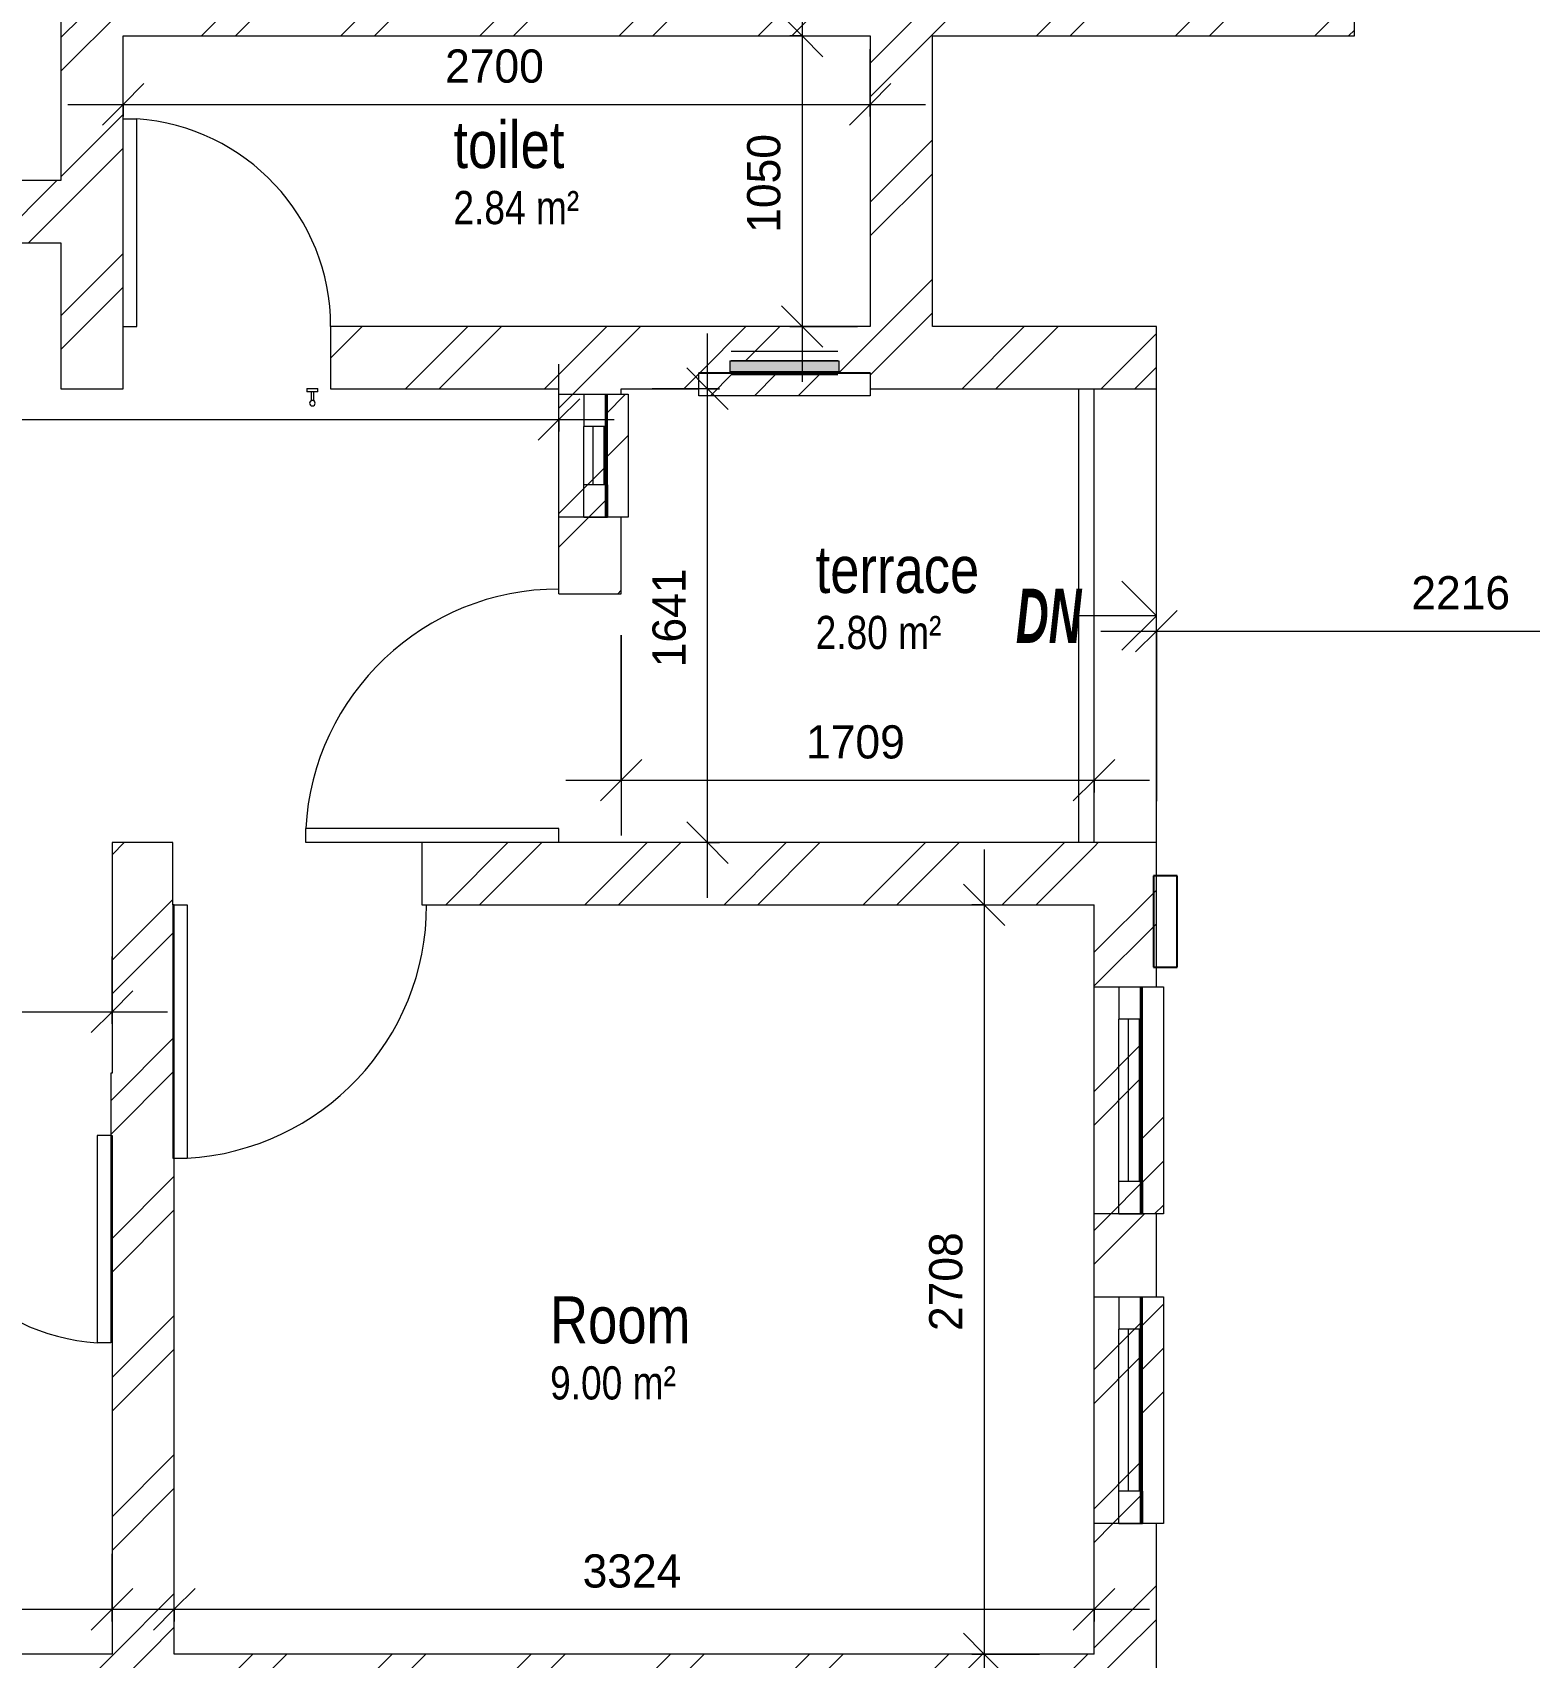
# Model space of a CAD drawing. Header units: millimetres. Extents: x -72672 to -42677, y -7093 to 15979.
# Drawn here: x -67830 to -62419, y 1813 to 7687 of the extents above; entities that cross this region are included whole.
import ezdxf

# ---------------------------------------------------------------- set-up
doc = ezdxf.new("R2010")
doc.units = ezdxf.units.MM
doc.linetypes.add('Overhead', pattern=[3.96875, 2.38125, -1.5875])
for name, color, linetype, lineweight in [('A-ANNO-DIMS', 211, 'Continuous', 9), ('A-ANNO-DIMS-100', 211, 'Continuous', 9), ('A-AREA', 32, 'Continuous', 9), ('A-AREA-IDEN', 2, 'Continuous', 9), ('A-DETL-GENF', 92, 'Continuous', 9), ('A-DOOR', 31, 'Continuous', 9), ('A-FLOR', 192, 'Continuous', 9), ('A-FLOR-OVHD', 1, 'Overhead', 9), ('A-GLAZ', 151, 'Continuous', 9), ('A-WALL', 113, 'Continuous', 9), ('A-WALL-PATT', 111, 'Continuous', 9), ('Q-CASE', 31, 'Continuous', 9), ('S-STRS', 31, 'Continuous', 9), ('S-STRS-ANNO', 31, 'Continuous', 9), ('S-STRS-IDEN', 31, 'Continuous', 9)]:
    doc.layers.add(name, color=color, linetype=linetype, lineweight=lineweight)
doc.styles.add('Arial', font='arial.ttf', dxfattribs={"width": 0.8, "height": 120})
doc.styles.add('Arial_1', font='arial.ttf', dxfattribs={"width": 0.8, "height": 170})
doc.styles.add('Arial_B_I', font='arialbi.ttf', dxfattribs={"width": 0.6, "height": 196.031746})
doc.styles.add('Bell MT', font='BELL.TTF', dxfattribs={"height": 120})
doc.dimstyles.new('Diagonal_-_2_5mm_Arial', dxfattribs={"dimscale": 304.8, "dimtxt": 125.013856, "dimasz": 0.492126, "dimexe": 0.656168, "dimexo": 0.492126, "dimgap": 0.098425, "dimtad": 1, "dimdec": 0, "dimzin": 0, "dimdsep": 46, "dimtxsty": 'Bell MT', "dimblk1": 'OBLIQUE', "dimblk2": 'OBLIQUE', "dimsah": 1, "dimcen": 0.09, "dimdle": 0.656168, "dimazin": 0, "dimtfac": 1, "dimtdec": 4, "dimtix": 1, "dimtmove": 0, "dimatfit": 3, "dimfxl": 1, "dimtvp": 1, "dimtolj": 1, "dimtzin": 0, "dimarcsym": 2})
pattern_1 = [(45, (-58800, 0), (-251.447, 251.447), []), (45, (-58800, 381), (-251.447, 251.447), [])]

# ---------------------------------------------------------------- blocks, each defined once
blk = doc.blocks.new('Schueco AWS 75 SI_ type 1 triple glass 40mm - Schueco 900-V50-Level 1')
at = {"layer": 'A-GLAZ'}
h = blk.add_hatch(dxfattribs=at)
h.set_pattern_fill('FP_108', color=90, style=0, pattern_type=2)
h.set_pattern_definition([(315, (-3701.8, -5080.5), (449.01, 449.01), []), (315, (-3701.8, -5239.3), (898.026, 0), []), (315, (-3701.8, -4921.8), (898.026, 0), [])])
h.paths.add_polyline_path([(-285, -57.6), (535, -57.6), (535, -54.6), (-285, -54.6)])
h = blk.add_hatch(dxfattribs=at)
h.set_pattern_fill('FP_107', color=90, style=0, pattern_type=2)
h.set_pattern_definition([(315.07, (-3701.8, -5112.37), (446.82, 450.105), []), (315.07, (-3701.8, -5270.7), (895.835, 2.187), []), (315.07, (-3701.8, -4954), (895.835, 2.19), [])])
h.paths.add_polyline_path([(-285, -57.6), (-285, -137.8), (535, -137.8), (535, -57.6)])
at = {"layer": 'A-DETL-GENF'}
for p, q in [((-285, 22.5), (-168, 22.5)), ((-285, 22.5), (-285, -62.5)), ((-168, -62.5), (-168, 22.5)), ((535, 22.5), (418, 22.5)), ((418, -62.5), (418, 22.5)), ((535, 22.5), (535, -62.5)), ((-168, -62.5), (-285, -62.5)), ((418, -62.5), (535, -62.5))]:
    blk.add_line(p, q, dxfattribs=at)
at = {"layer": 'A-GLAZ'}
for p, q in [((-168, 22.5), (418, 22.5)), ((-168, -62.5), (418, -62.5))]:
    blk.add_line(p, q, dxfattribs=at)
at = {"layer": 'A-GLAZ', "color": 90}
for p, q in [((535, -54.6), (-285, -54.6)), ((535, -57.6), (-285, -57.6)), ((-285, -137.8), (-285, -112.5)), ((535, -112.5), (535, -137.8)), ((535, -137.8), (-285, -137.8))]:
    blk.add_line(p, q, dxfattribs=at)
at = {"layer": 'A-GLAZ', "lineweight": 18}
for p, q in [((-168, -11.4), (418, -11.4)), ((-168, -51.4), (418.1, -51.4))]:
    blk.add_line(p, q, dxfattribs=at)
blk = doc.blocks.new('Schueco AWS 75 SI_ type 1 triple glass 40mm - Schueco 900-V51-Level 1')
at = {"layer": 'A-GLAZ'}
h = blk.add_hatch(dxfattribs=at)
h.set_pattern_fill('FP_110', color=90, style=0, pattern_type=2)
h.set_pattern_definition([(315, (-2581.8, -5080.5), (449.01, 449.01), []), (315, (-2581.8, -5239.3), (898.026, 0), []), (315, (-2581.8, -4921.8), (898.026, 0), [])])
h.paths.add_polyline_path([(-285, -57.6), (535, -57.6), (535, -54.6), (-285, -54.6)])
h = blk.add_hatch(dxfattribs=at)
h.set_pattern_fill('FP_109', color=90, style=0, pattern_type=2)
h.set_pattern_definition([(315.07, (-2581.8, -5112.37), (446.82, 450.105), []), (315.07, (-2581.8, -5270.7), (895.835, 2.19), []), (315.07, (-2581.8, -4954), (895.835, 2.19), [])])
h.paths.add_polyline_path([(-285, -57.6), (-285, -137.8), (535, -137.8), (535, -57.6)])
at = {"layer": 'A-DETL-GENF'}
for p, q in [((-285, 22.5), (-168, 22.5)), ((-285, 22.5), (-285, -62.5)), ((-168, -62.5), (-168, 22.5)), ((535, 22.5), (418, 22.5)), ((418, -62.5), (418, 22.5)), ((535, 22.5), (535, -62.5)), ((-168, -62.5), (-285, -62.5)), ((418, -62.5), (535, -62.5))]:
    blk.add_line(p, q, dxfattribs=at)
at = {"layer": 'A-GLAZ'}
for p, q in [((-168, 22.5), (418, 22.5)), ((-168, -62.5), (418, -62.5))]:
    blk.add_line(p, q, dxfattribs=at)
at = {"layer": 'A-GLAZ', "color": 90}
for p, q in [((535, -54.6), (-285, -54.6)), ((535, -57.6), (-285, -57.6)), ((-285, -137.8), (-285, -112.5)), ((535, -112.5), (535, -137.8)), ((535, -137.8), (-285, -137.8))]:
    blk.add_line(p, q, dxfattribs=at)
at = {"layer": 'A-GLAZ', "lineweight": 18}
for p, q in [((-168, -11.4), (418, -11.4)), ((-168, -51.4), (418.1, -51.4))]:
    blk.add_line(p, q, dxfattribs=at)
blk = doc.blocks.new('d - 750-468200-Level 1')
at = {"layer": 'A-DOOR'}
for p, q in [((-329, 124.1), (-329, 112)), ((-329, 124.1), (-289, 124.1)), ((-314, 157.9), (-314, 124.1)), ((-304, 124.1), (-304, 157.9)), ((-289, 112), (-289, 124.1)), ((-289, 112), (-329, 112))]:
    blk.add_line(p, q, dxfattribs=at)
at = {"layer": 'A-DOOR', "lineweight": 18}
for p, q in [((325.7, -112.5), (325.7, -862.5)), ((375, -112.5), (325.7, -112.5)), ((375, -112.5), (375, -862.5)), ((375, -862.5), (325.7, -862.5))]:
    blk.add_line(p, q, dxfattribs=at)
at = {"layer": 'A-DOOR'}
for centre, radius, start, end in [((-309, 165), 10, 90, 270), ((-309, 165), 10, 270, 90), ((376.7, -112.5), 751.7, 180, 266.10967)]:
    blk.add_arc(centre, radius, start, end, dxfattribs=at)
blk = doc.blocks.new('M_Single-Flush - 900 X 21OO-375507-Level 1')
at = {"layer": 'A-DOOR', "lineweight": 18}
for p, q in [((399, 112.5), (399, 1027.8)), ((450, 1027.8), (399, 1027.8)), ((450, 112.5), (450, 1027.8)), ((450, 112.5), (399, 112.5))]:
    blk.add_line(p, q, dxfattribs=at)
at = {"layer": 'A-DOOR'}
blk.add_arc((450, 112.5), 916.7, 93.18929, 180, dxfattribs=at)
blk = doc.blocks.new('M_Single-Flush - 900 X 21OO-375508-Level 1')
at = {"layer": 'A-DOOR', "lineweight": 18}
for p, q in [((399, -112.5), (399, -1027.8)), ((450, -112.5), (399, -112.5)), ((450, -112.5), (450, -1027.8)), ((450, -1027.8), (399, -1027.8))]:
    blk.add_line(p, q, dxfattribs=at)
at = {"layer": 'A-DOOR'}
blk.add_arc((450, -112.5), 916.7, 180, 266.81071, dxfattribs=at)
blk = doc.blocks.new('Schueco AWS 75 SI_ type 1 triple glass 40mm - Schueco 600x1100-630554-Level 1')
at = {"layer": 'A-GLAZ'}
h = blk.add_hatch(dxfattribs=at)
h.set_pattern_fill('FP_127', color=90, style=0, pattern_type=2)
h.set_pattern_definition([(224.93, (-6187, 6601), (449.01, -447.92), []), (224.93, (-6345.8, 6601), (-0.002, -895.838), []), (224.93, (-6028.3, 6601), (-0.002, -895.838), [])])
h.paths.add_polyline_path([(435, 137.8), (-185, 137.8), (-185, 57.6), (435, 57.6)])
h = blk.add_hatch(dxfattribs=at)
h.set_pattern_fill('FP_128', color=90, style=0, pattern_type=2)
h.set_pattern_definition([(225, (-6187, 6511.75), (449.013, -449.013), []), (225, (-6345.8, 6511.75), (6e-14, -898.026), []), (225, (-6028.3, 6511.75), (6e-14, -898.026), [])])
h.paths.add_polyline_path([(-185, 57.6), (-185, 54.6), (435, 54.6), (435, 57.6), (183.3, 57.6)])
blk.add_hatch(color=90, dxfattribs=at).paths.add_polyline_path([(322, 51.4), (-72, 51.4), (-72, 11.4), (322, 11.4)])
at = {"layer": 'A-GLAZ', "color": 90}
for p, q in [((-185, 57.6), (-185, 137.8)), ((-185, 137.8), (435, 137.8)), ((435, 137.8), (435, 57.6)), ((-185, 54.6), (-185, 57.6)), ((-185, 57.6), (435, 57.6)), ((-185, 54.6), (435, 54.6)), ((435, 57.6), (435, 54.6))]:
    blk.add_line(p, q, dxfattribs=at)
at = {"layer": 'A-GLAZ'}
for p, q in [((-68, 62.5), (318, 62.5)), ((-72, 51.4), (322, 51.4)), ((-72, 11.4), (-72, 51.4)), ((322, 11.4), (-72, 11.4)), ((322, 11.4), (322, 51.4)), ((-68, -22.5), (318, -22.5))]:
    blk.add_line(p, q, dxfattribs=at)
at = {"layer": 'A-GLAZ', "lineweight": 18}
for p, q in [((-68, 51.4), (318.1, 51.4)), ((-68, 11.4), (318, 11.4))]:
    blk.add_line(p, q, dxfattribs=at)
blk = doc.blocks.new('d - 750-630553-Level 1')
at = {"layer": 'A-DOOR'}
for p, q in [((-329, 124.1), (-329, 112)), ((-329, 124.1), (-289, 124.1)), ((-314, 157.9), (-314, 124.1)), ((-304, 124.1), (-304, 157.9)), ((-289, 112), (-289, 124.1)), ((-289, 112), (-329, 112))]:
    blk.add_line(p, q, dxfattribs=at)
at = {"layer": 'A-DOOR', "lineweight": 18}
for p, q in [((325.7, -112.5), (325.7, -862.5)), ((375, -112.5), (325.7, -112.5)), ((375, -112.5), (375, -862.5)), ((375, -862.5), (325.7, -862.5))]:
    blk.add_line(p, q, dxfattribs=at)
at = {"layer": 'A-DOOR'}
for centre, radius, start, end in [((-309, 165), 10, 90, 270), ((-309, 165), 10, 270, 90), ((376.7, -112.5), 751.7, 180, 266.10967)]:
    blk.add_arc(centre, radius, start, end, dxfattribs=at)
blk = doc.blocks.new('Schueco AWS 75 SI_ type 1 triple glass 40mm - Schueco 902-603131-Level 1')
at = {"layer": 'A-GLAZ'}
h = blk.add_hatch(dxfattribs=at)
h.set_pattern_fill('FP_134', color=90, style=0, pattern_type=2)
h.set_pattern_definition([(315, (-6031.75, -7014.5), (449.013, 449.013), []), (315, (-6031.75, -7173.3), (898.026, 0), []), (315, (-6031.75, -6855.8), (898.026, 0), [])])
h.paths.add_polyline_path([(-97.5, -54.6), (-97.5, -57.6), (347.5, -57.6), (347.5, -54.6)])
h = blk.add_hatch(dxfattribs=at)
h.set_pattern_fill('FP_133', color=90, style=0, pattern_type=2)
h.set_pattern_definition([(315.07, (-6031.75, -7036.95), (446.82, 450.105), []), (315.07, (-6031.75, -7195.3), (895.835, 2.187), []), (315.07, (-6031.75, -6878.6), (895.835, 2.187), [])])
h.paths.add_polyline_path([(-97.5, -137.8), (347.5, -137.8), (347.5, -57.6), (-97.5, -57.6), (-97.5, -112.5)])
at = {"layer": 'A-DETL-GENF'}
for p, q in [((-97.5, 22.5), (19.5, 22.5)), ((-97.5, 22.5), (-97.5, -62.5)), ((19.5, -62.5), (19.5, 22.5)), ((347.5, 22.5), (230.5, 22.5)), ((230.5, -62.5), (230.5, 22.5)), ((347.5, 22.5), (347.5, -62.5)), ((19.5, -62.5), (-97.5, -62.5)), ((230.5, -62.5), (347.5, -62.5))]:
    blk.add_line(p, q, dxfattribs=at)
at = {"layer": 'A-GLAZ'}
for p, q in [((19.5, 22.5), (230.5, 22.5)), ((19.5, -62.5), (230.5, -62.5))]:
    blk.add_line(p, q, dxfattribs=at)
at = {"layer": 'A-GLAZ', "color": 90}
for p, q in [((347.5, -54.6), (-97.5, -54.6)), ((347.5, -57.6), (-97.5, -57.6)), ((-97.5, -137.8), (-97.5, -112.5)), ((347.5, -112.5), (347.5, -137.8)), ((347.5, -137.8), (-97.5, -137.8))]:
    blk.add_line(p, q, dxfattribs=at)
at = {"layer": 'A-GLAZ', "lineweight": 18}
for p, q in [((19.5, -11.4), (230.5, -11.4)), ((19.5, -51.4), (230.6, -51.4))]:
    blk.add_line(p, q, dxfattribs=at)
blk = doc.blocks.new('Casework 4 - Casework 4-632424-Level 1')
at = {"layer": 'Q-CASE', "lineweight": 25}
for p, q in [((-63693, 4637.9), (-63778, 4637.9)), ((-63778, 4637.9), (-63778, 4307.7)), ((-63693, 4307.7), (-63693, 4637.9)), ((-63778, 4307.7), (-63693, 4307.7))]:
    blk.add_line(p, q, dxfattribs=at)
blk = doc.blocks.new('DIMBLOCK67-Level 1')
at = {"layer": 'A-ANNO-DIMS-100'}
for p, q in [((-70092, 2425.2), (-70092, 1786.9)), ((-70092, 1986.9), (-70092, 2425.2)), ((-67542, 1943), (-67542, 2186.9)), ((-70092, 1986.9), (-70017, 2061.9)), ((-67542, 1986.9), (-67467, 2061.9)), ((-70292, 1986.9), (-67342, 1986.9)), ((-70092, 1986.9), (-70167, 1911.9)), ((-67542, 1986.9), (-67617, 1911.9)), ((-67542, 1986.9), (-67542, 1943))]:
    blk.add_line(p, q, dxfattribs=at)
at = {"layer": 'A-ANNO-DIMS-100', "color": 0, "insert": (-69003.5, 2185.6), "char_height": 120, "width": 447.507, "attachment_point": 1, "line_spacing_factor": 1.048845, "style": 'Bell MT'}
blk.add_mtext('2550', dxfattribs=at)
blk = doc.blocks.new('_Oblique')
at = {"color": 0, "linetype": 'ByBlock', "lineweight": -2}
blk.add_line((-0.5, -0.5), (0.5, 0.5), dxfattribs=at)
blk = doc.blocks.new('DIMBLOCK68-Level 1')
at = {"layer": 'A-ANNO-DIMS-100'}
for p, q in [((-67317, 1943), (-67317, 2186.9)), ((-63993, 1943), (-63993, 2186.9)), ((-67317, 1986.9), (-67242, 2061.9)), ((-63993, 1986.9), (-63918, 2061.9)), ((-67517, 1986.9), (-63793, 1986.9)), ((-67317, 1986.9), (-67392, 1911.9)), ((-67317, 1986.9), (-67317, 1943)), ((-63993, 1986.9), (-64068, 1911.9)), ((-63993, 1986.9), (-63993, 1943))]:
    blk.add_line(p, q, dxfattribs=at)
at = {"layer": 'A-ANNO-DIMS-100', "color": 0, "insert": (-65841.5, 2185.6), "char_height": 120, "width": 447.507, "attachment_point": 1, "line_spacing_factor": 1.048845, "style": 'Bell MT'}
blk.add_mtext('3324', dxfattribs=at)
blk = doc.blocks.new('DIMBLOCK69-Level 1')
at = {"layer": 'A-ANNO-DIMS-100'}
for p, q in [((-64390.3, 4733.2), (-64390.3, 1625.2)), ((-64390.3, 4533.2), (-64465.3, 4608.2)), ((-64434.2, 4533.2), (-64190.3, 4533.2)), ((-64390.3, 4533.2), (-64434.2, 4533.2)), ((-64390.3, 4533.2), (-64315.3, 4458.2)), ((-64390.3, 1825.2), (-64465.3, 1900.2)), ((-64434.2, 1825.2), (-64190.3, 1825.2)), ((-64390.3, 1825.2), (-64434.2, 1825.2)), ((-64390.3, 1825.2), (-64315.3, 1750.2))]:
    blk.add_line(p, q, dxfattribs=at)
at = {"layer": 'A-ANNO-DIMS-100', "color": 0, "insert": (-64589, 2992.8), "char_height": 120, "width": 447.507, "attachment_point": 1, "rotation": 90, "line_spacing_factor": 1.048845, "style": 'Bell MT'}
blk.add_mtext('2708', dxfattribs=at)
blk = doc.blocks.new('DIMBLOCK71-Level 1')
at = {"layer": 'A-ANNO-DIMS-100'}
for p, q in [((-70727, 6244.1), (-70727, 6488.1)), ((-65927, 6244.1), (-65927, 6488.1)), ((-70727, 6288.1), (-70652, 6363.1)), ((-65927, 6288.1), (-65852, 6363.1)), ((-70927, 6288.1), (-65727, 6288.1)), ((-70727, 6288.1), (-70802, 6213.1)), ((-70727, 6288.1), (-70727, 6244.1)), ((-65927, 6288.1), (-66002, 6213.1)), ((-65927, 6288.1), (-65927, 6244.1))]:
    blk.add_line(p, q, dxfattribs=at)
at = {"layer": 'A-ANNO-DIMS-100', "color": 0, "insert": (-68513.5, 6486.8), "char_height": 120, "width": 447.507, "attachment_point": 1, "line_spacing_factor": 1.048845, "style": 'Bell MT'}
blk.add_mtext('4800', dxfattribs=at)
blk = doc.blocks.new('DIMBLOCK72-Level 1')
at = {"layer": 'A-ANNO-DIMS-100'}
for p, q in [((-70727, 4103.1), (-70727, 4347.1)), ((-67542, 4103.1), (-67542, 4347.1)), ((-70727, 4147.1), (-70652, 4222.1)), ((-67542, 4147.1), (-67467, 4222.1)), ((-70927, 4147.1), (-67342, 4147.1)), ((-70727, 4147.1), (-70802, 4072.1)), ((-70727, 4147.1), (-70727, 4103.1)), ((-67542, 4147.1), (-67617, 4072.1)), ((-67542, 4147.1), (-67542, 4103.1))]:
    blk.add_line(p, q, dxfattribs=at)
at = {"layer": 'A-ANNO-DIMS-100', "color": 0, "insert": (-69321, 4345.8), "char_height": 120, "width": 447.507, "attachment_point": 1, "line_spacing_factor": 1.048845, "style": 'Bell MT'}
blk.add_mtext('3185', dxfattribs=at)
blk = doc.blocks.new('DIMBLOCK83-Level 1')
at = {"layer": 'A-ANNO-DIMS-100'}
for p, q in [((-63768, 4908.2), (-63768, 5722.9)), ((-63768, 5522.9), (-63693, 5597.9)), ((-61552, 5630.4), (-61552, 5322.9)), ((-61552, 5522.9), (-61552, 5630.4)), ((-61552, 5522.9), (-61477, 5597.9)), ((-63968, 5522.9), (-61352, 5522.9)), ((-63768, 5522.9), (-63843, 5447.9)), ((-63768, 5522.9), (-63768, 4908.2)), ((-61552, 5522.9), (-61627, 5447.9))]:
    blk.add_line(p, q, dxfattribs=at)
at = {"layer": 'A-ANNO-DIMS-100', "color": 0, "insert": (-62846.5, 5721.6), "char_height": 120, "width": 447.507, "attachment_point": 1, "line_spacing_factor": 1.048845, "style": 'Bell MT'}
blk.add_mtext('2216', dxfattribs=at)
blk = doc.blocks.new('DIMBLOCK85-Level 1')
at = {"layer": 'A-ANNO-DIMS-100'}
for p, q in [((-67502, 7382.9), (-67502, 7626.8)), ((-64802, 7382.9), (-64802, 7626.8)), ((-67502, 7426.8), (-67427, 7501.8)), ((-64802, 7426.8), (-64727, 7501.8)), ((-67702, 7426.8), (-64602, 7426.8)), ((-67502, 7426.8), (-67577, 7351.8)), ((-67502, 7426.8), (-67502, 7382.9)), ((-64802, 7426.8), (-64877, 7351.8)), ((-64802, 7426.8), (-64802, 7382.9))]:
    blk.add_line(p, q, dxfattribs=at)
at = {"layer": 'A-ANNO-DIMS-100', "color": 0, "insert": (-66338.5, 7625.5), "char_height": 120, "width": 447.507, "attachment_point": 1, "line_spacing_factor": 1.048845, "style": 'Bell MT'}
blk.add_mtext('2700', dxfattribs=at)
blk = doc.blocks.new('DIMBLOCK89-Level 1')
at = {"layer": 'A-ANNO-DIMS-100'}
for p, q in [((-65048.2, 7874.2), (-65048.2, 6424.2)), ((-65048.2, 7674.2), (-65123.2, 7749.2)), ((-65092.2, 7674.2), (-64848.2, 7674.2)), ((-65048.2, 7674.2), (-65092.2, 7674.2)), ((-65048.2, 7674.2), (-64973.2, 7599.2)), ((-65048.2, 6624.2), (-65123.2, 6699.2)), ((-65092.2, 6624.2), (-64848.2, 6624.2)), ((-65048.2, 6624.2), (-65092.2, 6624.2)), ((-65048.2, 6624.2), (-64973.2, 6549.2))]:
    blk.add_line(p, q, dxfattribs=at)
at = {"layer": 'A-ANNO-DIMS-100', "color": 0, "insert": (-65247, 6962.8), "char_height": 120, "width": 447.507, "attachment_point": 1, "rotation": 90, "line_spacing_factor": 1.048845, "style": 'Bell MT'}
blk.add_mtext('1050', dxfattribs=at)
blk = doc.blocks.new('DIMBLOCK90-Level 1')
at = {"layer": 'A-ANNO-DIMS-100'}
for p, q in [((-65390.3, 4558.2), (-65390.3, 6599.2)), ((-65390.3, 6399.2), (-65465.3, 6474.2)), ((-65346.4, 6399.2), (-65590.3, 6399.2)), ((-65390.3, 6399.2), (-65315.3, 6324.2)), ((-65390.3, 6399.2), (-65346.4, 6399.2)), ((-65390.3, 4758.2), (-65465.3, 4833.2)), ((-65346.4, 4758.2), (-65590.3, 4758.2)), ((-65390.3, 4758.2), (-65315.3, 4683.2)), ((-65390.3, 4758.2), (-65346.4, 4758.2))]:
    blk.add_line(p, q, dxfattribs=at)
at = {"layer": 'A-ANNO-DIMS-100', "color": 0, "insert": (-65589, 5392.3), "char_height": 120, "width": 447.507, "attachment_point": 1, "rotation": 90, "line_spacing_factor": 1.048845, "style": 'Bell MT'}
blk.add_mtext('1641', dxfattribs=at)
blk = doc.blocks.new('DIMBLOCK91-Level 1')
at = {"layer": 'A-ANNO-DIMS-100'}
for p, q in [((-65702, 5508.2), (-65702, 4783.8)), ((-65702, 4983.8), (-65702, 5508.2)), ((-63993, 4939.9), (-63993, 5183.8)), ((-65702, 4983.8), (-65627, 5058.8)), ((-63993, 4983.8), (-63918, 5058.8)), ((-65902, 4983.8), (-63793, 4983.8)), ((-65702, 4983.8), (-65777, 4908.8)), ((-63993, 4983.8), (-64068, 4908.8)), ((-63993, 4983.8), (-63993, 4939.9))]:
    blk.add_line(p, q, dxfattribs=at)
at = {"layer": 'A-ANNO-DIMS-100', "color": 0, "insert": (-65034, 5182.5), "char_height": 120, "width": 447.507, "attachment_point": 1, "line_spacing_factor": 1.048845, "style": 'Bell MT'}
blk.add_mtext('1709', dxfattribs=at)

msp = doc.modelspace()

# ---------------------------------------------------------------- hatches: boundary and pattern name
at = {"layer": 'A-WALL'}
h = msp.add_hatch(dxfattribs=at)
h.set_pattern_fill('FP_1', color=236, style=0, pattern_type=2)
h.set_pattern_definition(pattern_1)
h.paths.add_polyline_path([(-65759.9, 5934.2), (-65759.9, 6379.2), (-65927, 6379.2), (-65927, 5934.2)])
h = msp.add_hatch(dxfattribs=at)
h.set_pattern_fill('FP_1', color=236, style=0, pattern_type=2)
h.set_pattern_definition(pattern_1)
h.paths.add_polyline_path([(-65759.9, 5934.2), (-65759.9, 6379.2), (-65927, 6379.2), (-65927, 5934.2)])
h = msp.add_hatch(dxfattribs=at)
h.set_pattern_fill('FP_1', color=236, style=0, pattern_type=2)
h.set_pattern_definition(pattern_1)
h.paths.add_polyline_path([(-63825.9, 3416.8), (-63825.9, 4236.8), (-63993, 4236.8), (-63993, 3416.8)])
h = msp.add_hatch(dxfattribs=at)
h.set_pattern_fill('FP_1', color=236, style=0, pattern_type=2)
h.set_pattern_definition(pattern_1)
h.paths.add_polyline_path([(-63825.9, 3416.8), (-63825.9, 4236.8), (-63993, 4236.8), (-63993, 3416.8)])
h = msp.add_hatch(dxfattribs=at)
h.set_pattern_fill('FP_1', color=236, style=0, pattern_type=2)
h.set_pattern_definition(pattern_1)
h.paths.add_polyline_path([(-63825.9, 2296.8), (-63825.9, 3116.8), (-63993, 3116.8), (-63993, 2296.8)])
h = msp.add_hatch(dxfattribs=at)
h.set_pattern_fill('FP_1', color=236, style=0, pattern_type=2)
h.set_pattern_definition(pattern_1)
h.paths.add_polyline_path([(-63825.9, 2296.8), (-63825.9, 3116.8), (-63993, 3116.8), (-63993, 2296.8)])
at = {"layer": 'A-WALL-PATT'}
h = msp.add_hatch(dxfattribs=at)
h.set_pattern_fill('FP_1', color=236, style=0, pattern_type=2)
h.set_pattern_definition(pattern_1)
h.paths.add_polyline_path([(-67502, 6624.2), (-67502, 8274.2), (-67727, 8274.2), (-67727, 6624.2)])
h = msp.add_hatch(dxfattribs=at)
h.set_pattern_fill('FP_1', color=234, style=0, pattern_type=2)
h.set_pattern_definition(pattern_1)
h.paths.add_polyline_path([(-67502, 6624.2), (-67502, 8274.2), (-67727, 8274.2), (-67727, 6624.2)])
h = msp.add_hatch(dxfattribs=at)
h.set_pattern_fill('FP_1', color=236, style=0, pattern_type=2)
h.set_pattern_definition(pattern_1)
h.paths.add_polyline_path([(-63052, 7674.2), (-63052, 7899.2), (-67502, 7899.2), (-67502, 7674.2), (-63218.6, 7674.2)])
h = msp.add_hatch(dxfattribs=at)
h.set_pattern_fill('FP_1', color=234, style=0, pattern_type=2)
h.set_pattern_definition(pattern_1)
h.paths.add_polyline_path([(-63052, 7674.2), (-63052, 7899.2), (-67502, 7899.2), (-67502, 7674.2), (-63218.6, 7674.2)])
h = msp.add_hatch(dxfattribs=at)
h.set_pattern_fill('FP_1', color=236, style=0, pattern_type=2)
h.set_pattern_definition(pattern_1)
h.paths.add_polyline_path([(-64802, 6624.2), (-64577, 6624.2), (-64577, 7674.2), (-64802, 7674.2), (-64802, 7257.2)])
h = msp.add_hatch(dxfattribs=at)
h.set_pattern_fill('FP_1', color=234, style=0, pattern_type=2)
h.set_pattern_definition(pattern_1)
h.paths.add_polyline_path([(-64802, 6624.2), (-64577, 6624.2), (-64577, 7674.2), (-64802, 7674.2), (-64802, 7257.2)])
h = msp.add_hatch(dxfattribs=at)
h.set_pattern_fill('FP_1', color=236, style=0, pattern_type=2)
h.set_pattern_definition(pattern_1)
h.paths.add_polyline_path([(-67727, 6926.2), (-67727, 7151.2), (-70952, 7151.2), (-70952, 6926.2), (-69073.6, 6926.2)])
h = msp.add_hatch(dxfattribs=at)
h.set_pattern_fill('FP_1', color=234, style=0, pattern_type=2)
h.set_pattern_definition(pattern_1)
h.paths.add_polyline_path([(-67727, 6926.2), (-67727, 7151.2), (-70952, 7151.2), (-70952, 6926.2), (-69073.6, 6926.2)])
h = msp.add_hatch(dxfattribs=at)
h.set_pattern_fill('FP_1', color=236, style=0, pattern_type=2)
h.set_pattern_definition(pattern_1)
h.paths.add_polyline_path([(-67727, 6399.2), (-67502, 6399.2), (-67502, 6624.2), (-67727, 6624.2)])
h.paths.add_polyline_path([(-63768, 6399.2), (-63768, 6624.2), (-66752, 6624.2), (-66752, 6399.2), (-65422, 6399.2), (-65422, 6457.1), (-64802, 6457.1), (-64802, 6399.2)])
h.paths.add_polyline_path([(-64915, 6460.3), (-65309, 6460.3), (-65309, 6500.3), (-64915, 6500.3)])
h = msp.add_hatch(dxfattribs=at)
h.set_pattern_fill('FP_1', color=234, style=0, pattern_type=2)
h.set_pattern_definition(pattern_1)
h.paths.add_polyline_path([(-67727, 6399.2), (-67502, 6399.2), (-67502, 6624.2), (-67727, 6624.2)])
h.paths.add_polyline_path([(-63768, 6399.2), (-63768, 6624.2), (-66752, 6624.2), (-66752, 6399.2), (-65422, 6399.2), (-65422, 6457.1), (-64802, 6457.1), (-64802, 6399.2)])
h.paths.add_polyline_path([(-64915, 6460.3), (-65309, 6460.3), (-65309, 6500.3), (-64915, 6500.3)])
h = msp.add_hatch(dxfattribs=at)
h.set_pattern_fill('FP_1', color=236, style=0, pattern_type=2)
h.set_pattern_definition(pattern_1)
h.paths.add_polyline_path([(-65927, 5658.2), (-65702, 5658.2), (-65702, 5934.2), (-65927, 5934.2), (-65927, 5775.1)])
h.paths.add_polyline_path([(-65702, 6379.2), (-65702, 6399.2), (-65927, 6399.2), (-65927, 6379.2)])
h = msp.add_hatch(dxfattribs=at)
h.set_pattern_fill('FP_1', color=234, style=0, pattern_type=2)
h.set_pattern_definition(pattern_1)
h.paths.add_polyline_path([(-65927, 5658.2), (-65702, 5658.2), (-65702, 5934.2), (-65927, 5934.2), (-65927, 5775.1)])
h.paths.add_polyline_path([(-65702, 6379.2), (-65702, 6399.2), (-65927, 6399.2), (-65927, 6379.2)])
h = msp.add_hatch(dxfattribs=at)
h.set_pattern_fill('FP_1', color=236, style=0, pattern_type=2)
h.set_pattern_definition(pattern_1)
h.paths.add_polyline_path([(-67317, 1825.2), (-67317, 4533.2), (-67322, 4533.2), (-67322, 4758.2), (-67542, 4758.2), (-67542, 1825.2)])
h = msp.add_hatch(dxfattribs=at)
h.set_pattern_fill('FP_1', color=234, style=0, pattern_type=2)
h.set_pattern_definition(pattern_1)
h.paths.add_polyline_path([(-67317, 1825.2), (-67317, 4533.2), (-67322, 4533.2), (-67322, 4758.2), (-67542, 4758.2), (-67542, 1825.2)])
h = msp.add_hatch(dxfattribs=at)
h.set_pattern_fill('FP_1', color=236, style=0, pattern_type=2)
h.set_pattern_definition(pattern_1)
h.paths.add_polyline_path([(-63993, 4533.2), (-63993, 4758.2), (-66422, 4758.2), (-66422, 4533.2), (-65170.3, 4533.2)])
h = msp.add_hatch(dxfattribs=at)
h.set_pattern_fill('FP_1', color=234, style=0, pattern_type=2)
h.set_pattern_definition(pattern_1)
h.paths.add_polyline_path([(-63993, 4533.2), (-63993, 4758.2), (-66422, 4758.2), (-66422, 4533.2), (-65170.3, 4533.2)])
h = msp.add_hatch(dxfattribs=at)
h.set_pattern_fill('FP_1', color=236, style=0, pattern_type=2)
h.set_pattern_definition(pattern_1)
h.paths.add_polyline_path([(-63768, 1825.2), (-63768, 2296.8), (-63993, 2296.8), (-63993, 1825.2)])
h.paths.add_polyline_path([(-63768, 3116.8), (-63768, 3416.8), (-63993, 3416.8), (-63993, 3116.8)])
h.paths.add_polyline_path([(-63768, 4236.8), (-63768, 4758.2), (-63993, 4758.2), (-63993, 4236.8)])
h = msp.add_hatch(dxfattribs=at)
h.set_pattern_fill('FP_1', color=234, style=0, pattern_type=2)
h.set_pattern_definition(pattern_1)
h.paths.add_polyline_path([(-63768, 1825.2), (-63768, 2296.8), (-63993, 2296.8), (-63993, 1825.2)])
h.paths.add_polyline_path([(-63768, 3116.8), (-63768, 3416.8), (-63993, 3416.8), (-63993, 3116.8)])
h.paths.add_polyline_path([(-63768, 4236.8), (-63768, 4758.2), (-63993, 4758.2), (-63993, 4236.8)])
h = msp.add_hatch(dxfattribs=at)
h.set_pattern_fill('FP_1', color=236, style=0, pattern_type=2)
h.set_pattern_definition(pattern_1)
h.paths.add_polyline_path([(-67542, 3700.2), (-67542, 3925.2), (-67547, 3925.2), (-67547, 3700.2)])
h.paths.add_polyline_path([(-68297, 3700.2), (-68297, 3925.2), (-70952, 3925.2), (-70952, 3700.2), (-68585.7, 3700.2)])
h = msp.add_hatch(dxfattribs=at)
h.set_pattern_fill('FP_1', color=234, style=0, pattern_type=2)
h.set_pattern_definition(pattern_1)
h.paths.add_polyline_path([(-67542, 3700.2), (-67542, 3925.2), (-67547, 3925.2), (-67547, 3700.2)])
h.paths.add_polyline_path([(-68297, 3700.2), (-68297, 3925.2), (-70952, 3925.2), (-70952, 3700.2), (-68585.7, 3700.2)])
h = msp.add_hatch(dxfattribs=at)
h.set_pattern_fill('FP_1', color=236, style=0, pattern_type=2)
h.set_pattern_definition(pattern_1)
h.paths.add_polyline_path([(-63768, 1600.2), (-63768, 1825.2), (-71547, 1825.2), (-71547, 1600.2), (-63993, 1600.2)])
h = msp.add_hatch(dxfattribs=at)
h.set_pattern_fill('FP_1', color=234, style=0, pattern_type=2)
h.set_pattern_definition(pattern_1)
h.paths.add_polyline_path([(-63768, 1600.2), (-63768, 1825.2), (-71547, 1825.2), (-71547, 1600.2), (-63993, 1600.2)])

# ---------------------------------------------------------------- linework, layer by layer
at = {"layer": 'A-AREA'}
for p, q in [((-63993, 4758.2), (-63993, 6399.2)), ((-63768, 4758.2), (-63768, 5780.4))]:
    msp.add_line(p, q, dxfattribs=at)
at = {"layer": 'A-FLOR'}
msp.add_line((-64048, 4758.2), (-64048, 6399.2), dxfattribs=at)
at = {"layer": 'A-FLOR-OVHD'}
msp.add_line((-63768, 4758.2), (-63768, 6399.2), dxfattribs=at)
at = {"layer": 'A-WALL', "color": 226, "lineweight": 18}
for p, q in [((-63052, 7674.2), (-63052, 10299.2)), ((-67727, 8274.2), (-67727, 7151.2)), ((-67502, 7674.2), (-64802, 7674.2)), ((-67502, 6399.2), (-67502, 7674.2)), ((-64802, 7674.2), (-64802, 6624.2)), ((-64577, 7674.2), (-63052, 7674.2)), ((-64577, 6624.2), (-64577, 7674.2)), ((-67727, 7151.2), (-70092, 7151.2)), ((-70727, 6926.2), (-67727, 6926.2)), ((-67727, 6926.2), (-67727, 6399.2)), ((-64802, 6624.2), (-66752, 6624.2)), ((-66752, 6624.2), (-66752, 6399.2)), ((-63768, 6624.2), (-64577, 6624.2)), ((-63768, 6399.2), (-63768, 6624.2)), ((-67727, 6399.2), (-67502, 6399.2)), ((-66752, 6399.2), (-65927, 6399.2)), ((-65927, 5658.2), (-65927, 6399.2)), ((-65927, 6379.2), (-65702, 6379.2)), ((-65702, 6379.2), (-65702, 6399.2)), ((-65702, 6399.2), (-65422, 6399.2)), ((-64802, 6399.2), (-63768, 6399.2)), ((-65702, 5934.2), (-65927, 5934.2)), ((-65702, 5658.2), (-65702, 5934.2)), ((-65927, 5658.2), (-65702, 5658.2)), ((-67542, 4758.2), (-67542, 3925.2)), ((-67322, 4758.2), (-67542, 4758.2)), ((-67322, 4533.2), (-67322, 4758.2)), ((-63768, 4758.2), (-66422, 4758.2)), ((-66422, 4758.2), (-66422, 4533.2)), ((-63768, 4236.8), (-63768, 4758.2)), ((-67317, 4533.2), (-67322, 4533.2)), ((-67317, 1825.2), (-67317, 4533.2)), ((-66422, 4533.2), (-63993, 4533.2)), ((-63993, 1825.2), (-63993, 4533.2)), ((-63993, 4236.8), (-63768, 4236.8)), ((-67542, 3925.2), (-67547, 3925.2)), ((-67547, 3925.2), (-67547, 3700.2)), ((-67547, 3700.2), (-67542, 3700.2)), ((-67542, 3700.2), (-67542, 1825.2)), ((-63768, 3416.8), (-63993, 3416.8)), ((-63768, 3116.8), (-63768, 3416.8)), ((-63993, 3116.8), (-63768, 3116.8)), ((-63768, 2296.8), (-63993, 2296.8)), ((-63768, -929.8), (-63768, 2296.8)), ((-67542, 1825.2), (-71547, 1825.2)), ((-63993, 1825.2), (-67317, 1825.2))]:
    msp.add_line(p, q, dxfattribs=at)
at = {"layer": 'S-STRS'}
for p, q in [((-64048, 4758.2), (-64048, 6399.2)), ((-63768, 4758.2), (-63768, 6399.2))]:
    msp.add_line(p, q, dxfattribs=at)
at = {"layer": 'S-STRS', "linetype": 'Overhead'}
msp.add_line((-63768, 4758.2), (-63768, 6399.2), dxfattribs=at)
at = {"layer": 'S-STRS-ANNO'}
for q in [(-63893, 5703.7), (-64048, 5578.7), (-63893, 5453.7)]:
    msp.add_line((-63768, 5578.7), q, dxfattribs=at)

# ---------------------------------------------------------------- block references
at = {"layer": 'A-DOOR', "color": 7}
for name, p, rotation in [('d - 750-630553-Level 1', (-67127, 6511.7), 180), ('M_Single-Flush - 900 X 21OO-375508-Level 1', (-65814.5, 5208.2), 269.9999999999993), ('M_Single-Flush - 900 X 21OO-375507-Level 1', (-66872, 4645.7), 180)]:
    msp.add_blockref(name, p, dxfattribs=dict(at, rotation=rotation))
msp.add_blockref('d - 750-468200-Level 1', (-67922, 3812.7), dxfattribs=at)
at = {"layer": 'A-GLAZ', "color": 90}
for name, p, rotation in [('Schueco AWS 75 SI_ type 1 triple glass 40mm - Schueco 600x1100-630554-Level 1', (-64987, 6511.7), 180), ('Schueco AWS 75 SI_ type 1 triple glass 40mm - Schueco 902-603131-Level 1', (-65814.5, 6031.7), 89.9999999999993), ('Schueco AWS 75 SI_ type 1 triple glass 40mm - Schueco 900-V50-Level 1', (-63880.5, 3701.8), 89.9999999999993), ('Schueco AWS 75 SI_ type 1 triple glass 40mm - Schueco 900-V51-Level 1', (-63880.5, 2581.8), 89.9999999999993)]:
    msp.add_blockref(name, p, dxfattribs=dict(at, rotation=rotation))
at = {"layer": 'Q-CASE'}
msp.add_blockref('Casework 4 - Casework 4-632424-Level 1', (0, 0), dxfattribs=at)

# ---------------------------------------------------------------- texts
at = {"layer": 'A-AREA-IDEN', "attachment_point": 1}
for s, insert, char_height, width, style in [('toilet', (-66308.4, 7366.5), 170, 481.012, 'Arial_1'), ('2.84 m²', (-66308.4, 7113.9), 120, 590.042, 'Arial'), ('terrace', (-64999.3, 5830.6), 170, 724.725, 'Arial_1'), ('2.80 m²', (-64999.3, 5578), 120, 590.042, 'Arial'), ('Room', (-65959, 3118.1), 170, 641.35, 'Arial_1'), ('9.00 m²', (-65959, 2865.4), 120, 590.042, 'Arial')]:
    msp.add_mtext(s, dxfattribs=dict(at, insert=insert, char_height=char_height, width=width, style=style))
at = {"layer": 'S-STRS-IDEN', "lineweight": 25, "insert": (-64275.7, 5676.3), "char_height": 196.03, "width": 273.235, "attachment_point": 1, "line_spacing_factor": 0.941778, "style": 'Arial_B_I'}
msp.add_mtext('DN', dxfattribs=at)

# ---------------------------------------------------------------- dimensions: what is measured, and where the dimension line sits
at = {"layer": 'A-ANNO-DIMS'}
for base, p1, p2, override, picture, middle in [((-65048.2, 6624.2), (-64942.2, 7674.2), (-64942.2, 6624.2), {"dimpost": '<>', "dimfxl": 1050}, 'DIMBLOCK89-Level 1', (-65139.1, 7149.2)), ((-65390.3, 6399.2), (-65496.4, 4758.2), (-65496.4, 6399.2), {"dimpost": '<>', "dimfxl": 1641}, 'DIMBLOCK90-Level 1', (-65481.2, 5578.7)), ((-64390.3, 1825.2), (-64284.2, 4533.2), (-64284.2, 1825.2), {"dimpost": '<>', "dimfxl": 2708}, 'DIMBLOCK69-Level 1', (-64482.5, 3179.2))]:
    dim = msp.add_linear_dim(base=base, p1=p1, p2=p2, angle=90, dimstyle='Diagonal_-_2_5mm_Arial', override=override, dxfattribs=at)
    dim.commit()
    dim.dimension.update_dxf_attribs({"geometry": picture, "text_midpoint": middle})
for base, p1, p2, override, picture, middle in [((-64802, 7426.8), (-67502, 7532.9), (-64802, 7532.9), {"dimpost": '<>', "dimfxl": 2700}, 'DIMBLOCK85-Level 1', (-66152, 7519)), ((-65927, 6288.1), (-70727, 6394.1), (-65927, 6394.1), {"dimpost": '<>', "dimfxl": 4800}, 'DIMBLOCK71-Level 1', (-68327, 6378.9)), ((-61552, 5522.9), (-63768, 4758.2), (-61552, 5780.4), {"dimpost": '<>', "dimfxl": 2440.359252}, 'DIMBLOCK83-Level 1', (-62660, 5613.7)), ((-63993, 4983.8), (-65702, 5658.2), (-63993, 5089.9), {"dimpost": '<>', "dimfxl": 1801.038865}, 'DIMBLOCK91-Level 1', (-64847.5, 5076)), ((-67542, 4147.1), (-70727, 4253.1), (-67542, 4253.1), {"dimpost": '<>', "dimfxl": 3185}, 'DIMBLOCK72-Level 1', (-69134.5, 4238)), ((-67542, 1986.9), (-70092, 2575.2), (-67542, 2093), {"dimpost": '<>', "dimfxl": 2595.2094}, 'DIMBLOCK67-Level 1', (-68817, 2077.7)), ((-63993, 1986.9), (-67317, 2093), (-63993, 2093), {"dimpost": '<>', "dimfxl": 3324}, 'DIMBLOCK68-Level 1', (-65655, 2077.8))]:
    dim = msp.add_linear_dim(base=base, p1=p1, p2=p2, dimstyle='Diagonal_-_2_5mm_Arial', override=override, dxfattribs=at)
    dim.commit()
    dim.dimension.update_dxf_attribs({"geometry": picture, "text_midpoint": middle})

doc.saveas('drawing.dxf')
